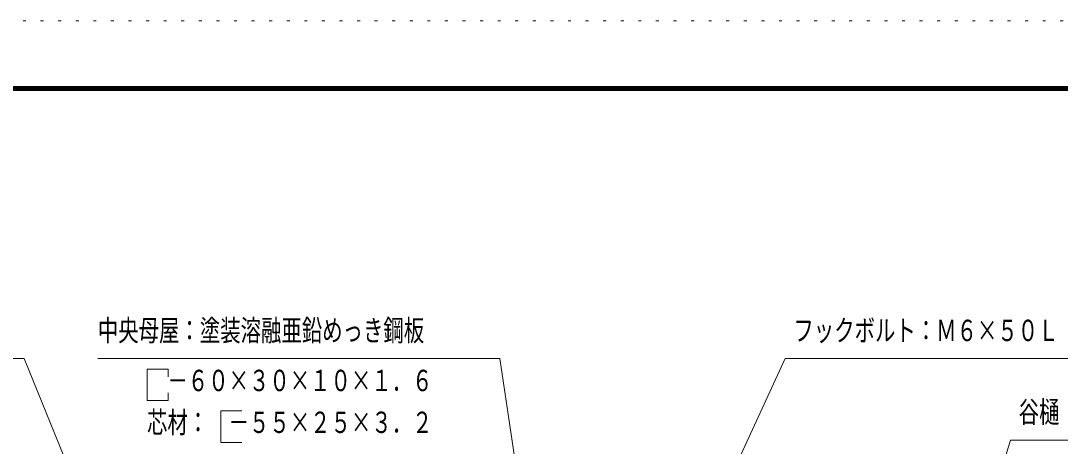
# Model space of a CAD drawing. Units: millimetres, scale not verified. Extents: x -32484 to 32484, y -14700 to 14700.
# Drawn here: x 15185 to 24054, y 11071 to 14700 of the extents above; entities that cross this region are included whole.
import ezdxf
from ezdxf.enums import TextEntityAlignment as Align

# ---------------------------------------------------------------- set-up
doc = ezdxf.new("R2010")
doc.units = ezdxf.units.MM
doc.header["$LTSCALE"] = 50
doc.linetypes.add('USER4', pattern=[3, 0.5, -2.5])
for name, color, linetype, lineweight in [('0-A_2-5DIM', 3, 'Continuous', 18), ('0-C_F-F', 5, 'Continuous', 18), ('0-D_F-E_J_ADD', 3, 'USER4', 18)]:
    doc.layers.add(name, color=color, linetype=linetype, lineweight=lineweight)
doc.styles.add('ＭＳ ゴシック', font='')
doc.styles.get('ＭＳ ゴシック').set_extended_font_data('MS Gothic')

msp = doc.modelspace()

# ---------------------------------------------------------------- linework, layer by layer
at = {"layer": '0-A_2-5DIM'}
msp.add_line((17072.24, 11372.26), (16891.94, 11372.26), dxfattribs=at)
for points in [[(16624.13, 8347.75), (15213.86, 11818.25), (12623.86, 11818.25)], [(19842.71, 7988.87), (19271.94, 11818.25), (15841.94, 11818.25)], [(24507.02, 11818.25), (21707.02, 11818.25), (19989.15, 8085.51)], [(16261.94, 11729.26), (16261.94, 11461.24), (16442.24, 11461.24), (16442.24, 11526.79)], [(16442.24, 11663.72), (16442.24, 11729.26), (16261.94, 11729.26)], [(16891.94, 11372.26), (16891.94, 11104.25), (17072.24, 11104.25)], [(26183.78, 11122.9), (23628.77, 11122.9), (22415.31, 7127.9)]]:
    msp.add_lwpolyline(points, dxfattribs=at)
at = {"layer": '0-C_F-F'}
for points in [[(31784.26, 14140), (31784.26, -14000), (-8395.74, -14000), (-8395.74, 14140)], [(31780.76, 14136.5), (-8392.24, 14136.5), (-8392.24, -13996.5), (31780.76, -13996.5)], [(31777.26, 14133), (31777.26, -13993), (-8388.74, -13993), (-8388.74, 14133)], [(31773.76, 14129.5), (31773.76, -13989.5), (-8385.24, -13989.5), (-8385.24, 14129.5)], [(31770.26, 14126), (31770.26, -13986), (-8381.74, -13986), (-8381.74, 14126)], [(31766.76, 14122.5), (31766.76, -13982.5), (-8378.24, -13982.5), (-8378.24, 14122.5)], [(31763.26, 14119), (-8374.74, 14119), (-8374.74, -13979), (31763.26, -13979)], [(31759.76, 14115.5), (-8371.24, 14115.5), (-8371.24, -13975.5), (31759.76, -13975.5)], [(31756.26, 14112), (31756.26, -13972), (-8367.74, -13972), (-8367.74, 14112)], [(31752.76, 14108.5), (-8364.24, 14108.5), (-8364.24, -13968.5), (31752.76, -13968.5)], [(31749.26, 14105), (31749.26, -13965), (-8360.74, -13965), (-8360.74, 14105)]]:
    msp.add_lwpolyline(points, close=True, dxfattribs=at)
at = {"layer": '0-D_F-E_J_ADD', "color": 5}
msp.add_lwpolyline([(32484.26, 14700), (32484.26, -14700), (-9095.74, -14700), (-9095.74, 14700)], close=True, dxfattribs=at)

# ---------------------------------------------------------------- texts
at = {"layer": '0-A_2-5DIM', "color": 7, "style": 'ＭＳ ゴシック', "width": 0.7}
for s, p in [('中央母屋：塗装溶融亜鉛めっき鋼板', (15841.94, 11913.13)), ('フックボルト：Ｍ６×５０Ｌ', (21777.03, 11913.12)), ('\u3000－６０×３０×１０×１．６', (16261.94, 11486.11)), ('谷樋：硬質塩ビ樹脂\u3000角樋', (23698.77, 11217.77)), ('芯材：\u3000－５５×２５×３．２', (16261.94, 11129.12))]:
    msp.add_text(s, height=182.3, dxfattribs=at).set_placement(p, align=Align.BOTTOM_LEFT)

doc.saveas('drawing.dxf')
